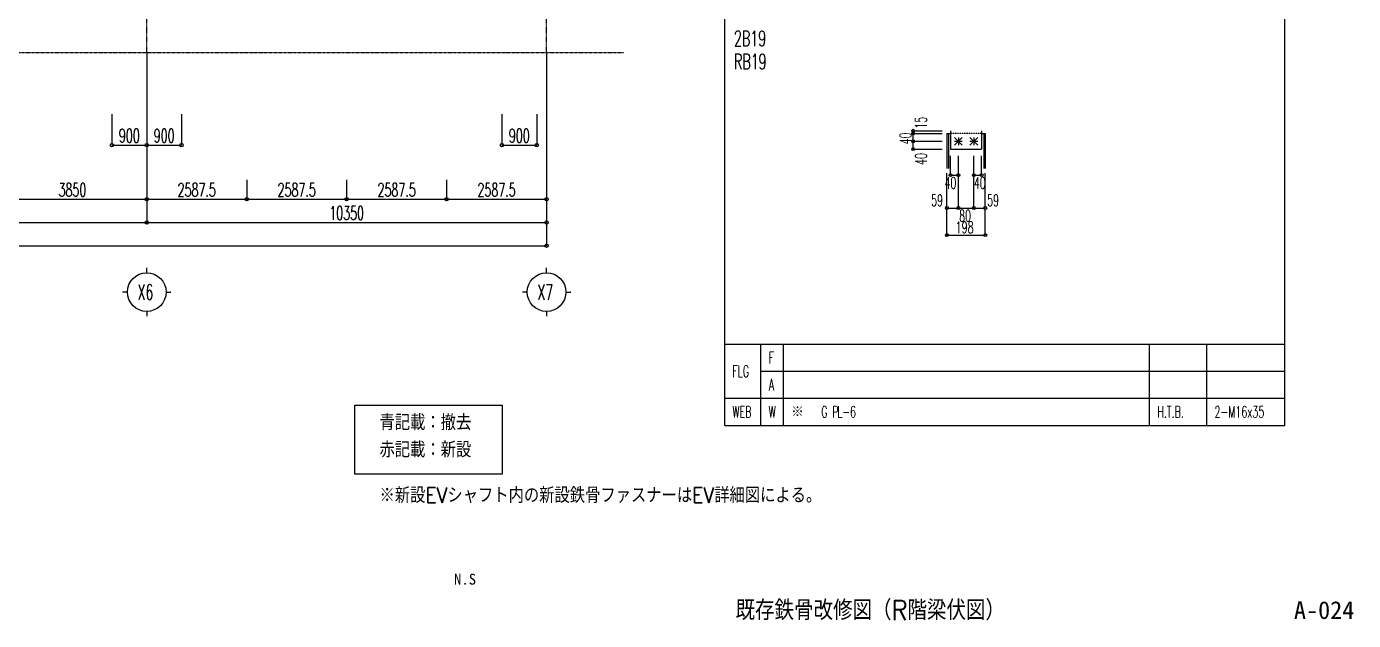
# Model space of a CAD drawing. Header units: millimetres. Extents: x -87051 to 180003, y -2961 to 97158.
# Drawn here: x 145652 to 180003, y 1806 to 17169 of the extents above; entities that cross this region are included whole.
import ezdxf
from ezdxf.enums import TextEntityAlignment as Align

# ---------------------------------------------------------------- set-up
doc = ezdxf.new("R2010")
doc.units = ezdxf.units.MM
doc.header["$LTSCALE"] = 0.2
doc.linetypes.add('CENTER', pattern=[2, 1.25, -0.25, 0.25, -0.25])
doc.linetypes.add('HIDDEN', pattern=[0.375, 0.25, -0.125])
for name, color, linetype in [('1_文字', 3, 'Continuous'), ('A_タイトル枠', 7, 'Continuous'), ('枠内記述', 3, 'Continuous')]:
    doc.layers.add(name, color=color, linetype=linetype)
doc.layers.add('S-撤去', color=5, linetype='Continuous', lineweight=9, true_color=0x0000ff)
doc.layers.add('S-新設', color=1, linetype='Continuous', lineweight=9, true_color=0xff0000)
doc.styles.get("Standard").update_dxf_attribs({"font": 'simplex.shx', "width": 0.8, "height": 700, "bigfont": 'extfont2.shx'})
doc.styles.add('ゴシック', font='MS Gothic.ttf', dxfattribs={"height": 4})

msp = doc.modelspace()

# ---------------------------------------------------------------- linework, layer by layer
at = {"color": 8, "linetype": 'CENTER'}
for p, q in [((148763.9, 16500.6), (148763.9, 47350.6)), ((159113.9, 16500.6), (159113.9, 47350.6)), ((110913.9, 16500.6), (161113.9, 16500.6))]:
    msp.add_line(p, q, dxfattribs=at)
at = {"color": 7, "linetype": 'Continuous'}
for p, q in [((163725.4, 6853.2), (163725.4, 19062.5)), ((178225.4, 6853.2), (178225.4, 19062.5)), ((168605.4, 14400), (168605.4, 14475)), ((168605.4, 14475), (169355.4, 14475)), ((169575.4, 14475), (169575.4, 14000)), ((170375.4, 14475), (170375.4, 14000)), ((168605.4, 14400), (169355.4, 14400)), ((168605.4, 14200), (168605.4, 14400)), ((168605.4, 14400), (169355.4, 14400)), ((168605.4, 14200), (169355.4, 14200)), ((168605.4, 14000), (168605.4, 14200)), ((168605.4, 14200), (169355.4, 14200)), ((168605.4, 14000), (169355.4, 14000)), ((169575.4, 14000), (170375.4, 14000)), ((169575.4, 13325), (169575.4, 13825)), ((169775.4, 13325), (169775.4, 13825)), ((170175.4, 13325), (170175.4, 13825)), ((170375.4, 13325), (170375.4, 13825)), ((169480.4, 12475), (169480.4, 13375)), ((169480.4, 11775), (169480.4, 13375)), ((169575.4, 13325), (169775.4, 13325)), ((169775.4, 12475), (169775.4, 13375)), ((169775.4, 12475), (169775.4, 13375)), ((170175.4, 12475), (170175.4, 13375)), ((170175.4, 12475), (170175.4, 13375)), ((170175.4, 13325), (170375.4, 13325)), ((170470.4, 12475), (170470.4, 13375)), ((170470.4, 11775), (170470.4, 13375)), ((169480.4, 12475), (169775.4, 12475)), ((169775.4, 12475), (170175.4, 12475)), ((170175.4, 12475), (170470.4, 12475)), ((169480.4, 11775), (170470.4, 11775)), ((163725.4, 8953.2), (178225.4, 8953.2)), ((164665.4, 6853.2), (164665.4, 8953.2)), ((165245.4, 6853.2), (165245.4, 8953.2)), ((174725.4, 6853.2), (174725.4, 8953.2)), ((176205.4, 6853.2), (176205.4, 8953.2)), ((164665.4, 8253.2), (178225.4, 8253.2)), ((163725.4, 7553.2), (178225.4, 7553.2)), ((163725.4, 6853.2), (178225.4, 6853.2))]:
    msp.add_line(p, q, dxfattribs=at)
at = {"color": 8, "linetype": 'Continuous'}
for p, q in [((148763.9, 16500.6), (148763.9, 12100.6)), ((148763.9, 16500.6), (148763.9, 12100.6)), ((159113.9, 16500.6), (159113.9, 11500.6)), ((159113.9, 16500.6), (159113.9, 12100.6)), ((147863.9, 14900.6), (147863.9, 14100.6)), ((148763.9, 14900.6), (148763.9, 14100.6)), ((148763.9, 14900.6), (148763.9, 14100.6)), ((149663.9, 14900.6), (149663.9, 14100.6)), ((157958.9, 14900.6), (157958.9, 14100.6)), ((158858.9, 14900.6), (158858.9, 14100.6)), ((147863.9, 14100.6), (148763.9, 14100.6)), ((148763.9, 14100.6), (149663.9, 14100.6)), ((157958.9, 14100.6), (158858.9, 14100.6)), ((148763.9, 13200.6), (148763.9, 12700.6)), ((148763.9, 13200.6), (148763.9, 12700.6)), ((151351.4, 13200.6), (151351.4, 12700.6)), ((151351.4, 13200.6), (151351.4, 12700.6)), ((153938.9, 13200.6), (153938.9, 12700.6)), ((153938.9, 13200.6), (153938.9, 12700.6)), ((156526.4, 13200.6), (156526.4, 12700.6)), ((156526.4, 13200.6), (156526.4, 12700.6)), ((159113.9, 13200.6), (159113.9, 12700.6)), ((144913.9, 12700.6), (148763.9, 12700.6)), ((148763.9, 12700.6), (151351.4, 12700.6)), ((151351.4, 12700.6), (153938.9, 12700.6)), ((153938.9, 12700.6), (156526.4, 12700.6)), ((156526.4, 12700.6), (159113.9, 12700.6)), ((141063.9, 12100.6), (148763.9, 12100.6)), ((148763.9, 12100.6), (159113.9, 12100.6)), ((110913.9, 11500.6), (159113.9, 11500.6)), ((148763.9, 10800.6), (148763.9, 10925.6)), ((159113.9, 10800.6), (159113.9, 10925.6)), ((148263.9, 10300.6), (148138.9, 10300.6)), ((149263.9, 10300.6), (149388.9, 10300.6)), ((158613.9, 10300.6), (158488.9, 10300.6)), ((159613.9, 10300.6), (159738.9, 10300.6)), ((148763.9, 9800.6), (148763.9, 9675.6)), ((159113.9, 9800.6), (159113.9, 9675.6))]:
    msp.add_line(p, q, dxfattribs=at)
at = {"color": 3, "linetype": 'Continuous'}
for p, q in [((169480.4, 14400), (169480.4, 13500)), ((169480.4, 14400), (169575.4, 14400)), ((169515.4, 14400), (169515.4, 13500)), ((169875.4, 14300), (169675.4, 14100)), ((169675.4, 14300), (169875.4, 14100)), ((169675.4, 14200), (169875.4, 14200)), ((169775.4, 14300), (169775.4, 14100)), ((170275.4, 14300), (170075.4, 14100)), ((170075.4, 14300), (170275.4, 14100)), ((170075.4, 14200), (170275.4, 14200)), ((170175.4, 14300), (170175.4, 14100)), ((170375.4, 14400), (170470.4, 14400)), ((170435.4, 14400), (170435.4, 13500)), ((170470.4, 14400), (170470.4, 13500))]:
    msp.add_line(p, q, dxfattribs=at)
at = {"color": 3, "linetype": 'HIDDEN'}
msp.add_line((170375.4, 14400), (169575.4, 14400), dxfattribs=at)
at = {"color": 7, "linetype": 'Continuous'}
for centre in [(168605.4, 14475), (168605.4, 14400), (168605.4, 14400), (168605.4, 14200), (168605.4, 14200), (168605.4, 14000), (169575.4, 13325), (169775.4, 13325), (170175.4, 13325), (170375.4, 13325), (169480.4, 12475), (169775.4, 12475), (169775.4, 12475), (170175.4, 12475), (170175.4, 12475), (170470.4, 12475), (169480.4, 11775), (170470.4, 11775)]:
    msp.add_circle(centre, 37.5, dxfattribs=at)
at = {"color": 8, "linetype": 'Continuous'}
for centre, radius in [((147863.9, 14100.6), 43.8), ((148763.9, 14100.6), 43.8), ((148763.9, 14100.6), 43.8), ((149663.9, 14100.6), 43.8), ((157958.9, 14100.6), 43.8), ((158858.9, 14100.6), 43.8), ((148763.9, 12700.6), 43.8), ((148763.9, 12700.6), 43.8), ((151351.4, 12700.6), 43.8), ((151351.4, 12700.6), 43.8), ((153938.9, 12700.6), 43.8), ((153938.9, 12700.6), 43.8), ((156526.4, 12700.6), 43.8), ((156526.4, 12700.6), 43.8), ((159113.9, 12700.6), 43.8), ((148763.9, 12100.6), 43.8), ((148763.9, 12100.6), 43.8), ((159113.9, 12100.6), 43.8), ((159113.9, 11500.6), 43.8), ((148763.9, 10300.6), 500), ((159113.9, 10300.6), 500)]:
    msp.add_circle(centre, radius, dxfattribs=at)
at = {"layer": '1_文字'}
msp.add_lwpolyline([(154151.9, 7377.9), (157962.7, 7377.9), (157962.7, 5586), (154151.9, 5586)], close=True, dxfattribs=at)

# ---------------------------------------------------------------- texts
at = {"color": 7, "width": 0.6}
for s, height, p in [('2B19', 400, (163965.4, 16662.5)), ('RB19', 400, (163965.4, 16062.5)), ('40', 300, (169415.4, 12975)), ('40', 300, (170175.4, 12975)), ('59', 300, (169070.4, 12525)), ('59', 300, (170520.4, 12525)), ('80', 300, (169795.4, 12125)), ('198', 300, (169705.4, 11825)), ('F', 300, (164865.4, 8453.2)), ('FLG', 300, (163925.4, 8103.2)), ('A', 300, (164865.4, 7753.2)), ('WEB', 300, (163925.4, 7053.2)), ('W', 300, (164865.4, 7053.2)), ('G P', 300, (166225.4, 7053.2)), ('L-6', 300, (166639.4, 7053.2)), ('H.T.B.', 300, (174925.4, 7053.2)), ('2-M16x35', 300, (176405.4, 7053.2))]:
    msp.add_text(s, height=height, dxfattribs=at).set_placement(p)
for s, p in [('15', (168955.4, 14525)), ('40', (168555.4, 14120)), ('40', (168955.4, 13590))]:
    msp.add_text(s, height=300, rotation=90, dxfattribs=at).set_placement(p)
at = {"color": 8, "width": 0.6}
for s, p in [('900', (148313.9, 14170.6)), ('900', (149213.9, 14170.6)), ('900', (158408.9, 14170.6)), ('3850', (146838.9, 12770.6)), ('2587.5', (150057.6, 12770.6)), ('2587.5', (152645.1, 12770.6)), ('2587.5', (155232.6, 12770.6)), ('2587.5', (157820.1, 12770.6)), ('10350', (153938.9, 12170.6))]:
    msp.add_text(s, height=350, dxfattribs=at).set_placement(p, align=Align.CENTER)
for s, p in [('X6', (148523.9, 10100.6)), ('X7', (158873.9, 10100.6))]:
    msp.add_text(s, height=400, dxfattribs=at).set_placement(p)
at = {"color": 7}
msp.add_text('※', height=300, dxfattribs=at).set_placement((165445.4, 7053.2))
at = {"layer": 'A_タイトル枠', "color": 3, "width": 0.9}
msp.add_text('既存鉄骨改修図（R階梁伏図）', height=510, dxfattribs=at).set_placement((167493.5, 2071.1), align=Align.MIDDLE_CENTER)
at = {"layer": 'S-撤去', "width": 0.9}
msp.add_text('青記載：撤去', height=400, dxfattribs=at).set_placement((154789.1, 6928), align=Align.MIDDLE_LEFT)
at = {"layer": 'S-新設', "width": 0.9}
for s, p in [('赤記載：新設', (154789.1, 6223.9)), ('※新設EVシャフト内の新設鉄骨ファスナーはEV詳細図による。', (154789.1, 5044.9))]:
    msp.add_text(s, height=400, dxfattribs=at).set_placement(p, align=Align.MIDDLE_LEFT)
at = {"layer": '枠内記述', "linetype": 'ByBlock', "lineweight": -2, "style": 'ゴシック'}
msp.add_text('N.S', height=280, dxfattribs=at).set_placement((156718.7, 2733))
at = {"layer": '枠内記述', "style": 'ゴシック'}
msp.add_text('A-024', height=460, dxfattribs=at).set_placement((178461.5, 1844))

doc.saveas('drawing.dxf')
